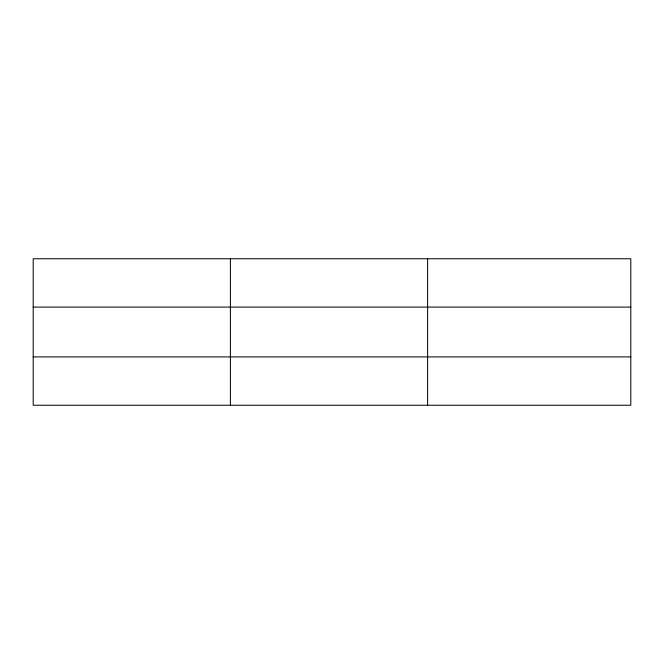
<?xml version="1.0" encoding="UTF-8"?>
<svg xmlns="http://www.w3.org/2000/svg" width="664" height="664" viewBox="0 0 664 664"><rect width="100%" height="100%" fill="white"/><g stroke="black" fill="none" stroke-linecap="round" stroke-linejoin="round"><path stroke-width="1" d="M230.408 258.752L230.408 405.248M427.616 258.752L427.616 405.248M630.8 356.908L630.8 405.248L33.2 405.248L33.2 258.752L630.8 258.752L630.8 356.908L33.2 356.908M33.2 307.092L630.8 307.092"/></g></svg>
